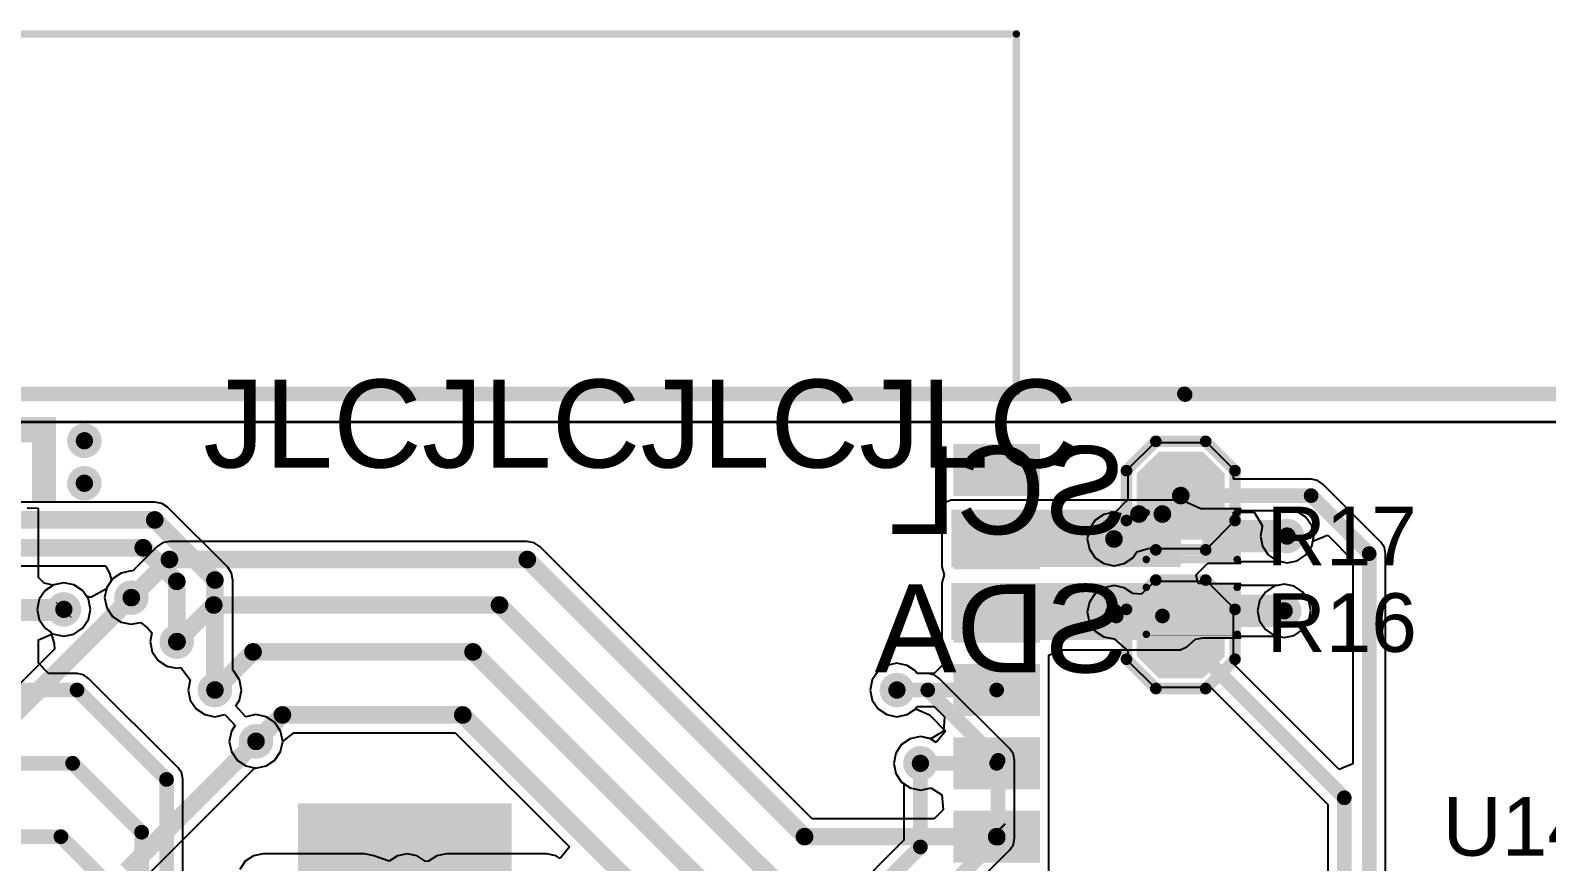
# Model space of a CAD drawing. Header units: millimetres. Extents: x -0.52 to 3.79, y -0.54 to 3.26.
# Drawn here: x 1.452 to 2.486, y 2.693 to 3.26 of the extents above; entities that cross this region are included whole.
import ezdxf

# ---------------------------------------------------------------- set-up
doc = ezdxf.new("R2010")
doc.units = ezdxf.units.MM
doc.header["$MEASUREMENT"] = 0
for name, color, linetype in [('BottomLayer', 5, 'Continuous'), ('BottomOverlay', 54, 'Continuous'), ('BottomPaste', 16, 'Continuous'), ('BottomSolder', 6, 'Continuous'), ('Mechanical2', 216, 'Continuous'), ('TopLayer', 1, 'Continuous'), ('TopOverlay', 2, 'Continuous'), ('TopPaste', 8, 'Continuous'), ('TopSolder', 216, 'Continuous'), ('ViaHoleLayer', 16, 'Continuous')]:
    doc.layers.add(name, color=color, linetype=linetype)
doc.styles.add('Arial', font='', dxfattribs={"height": 0.2})
doc.styles.get('Arial').set_extended_font_data('Arial')

# ---------------------------------------------------------------- blocks, each defined once
blk = doc.blocks.new('41_SMD_M______57')
at = {"layer": 'TopLayer'}
for points in [[(0.315, 0.3673), (0.374, 0.3673), (0.374, 0.3319), (0.315, 0.3319)], [(0.315, 0.3173), (0.374, 0.3173), (0.374, 0.2819), (0.315, 0.2819)], [(0.315, 0.2673), (0.374, 0.2673), (0.374, 0.2319), (0.315, 0.2319)], [(0.315, 0.2173), (0.374, 0.2173), (0.374, 0.1819), (0.315, 0.1819)], [(0.315, 0.1673), (0.374, 0.1673), (0.374, 0.1319), (0.315, 0.1319)], [(-0.1319, 0.1224), (0.0138, 0.1224), (0.0138, -0.0232), (-0.1319, -0.0232)], [(0.315, 0.1173), (0.374, 0.1173), (0.374, 0.0819), (0.315, 0.0819)]]:
    blk.add_hatch(color=1, dxfattribs=at).paths.add_polyline_path(points)
at = {"layer": 'TopOverlay'}
for points in [[(-0.3748, 0.3686), (-0.2969, 0.3686), (-0.2969, 0.3859), (-0.3748, 0.3859)], [(-0.3133, 0.3279), (-0.2969, 0.3279), (-0.2969, 0.3703), (-0.3133, 0.3703)]]:
    blk.add_hatch(color=2, dxfattribs=at).paths.add_polyline_path(points)
at = {"layer": 'TopPaste'}
for points in [[(0.315, 0.3673), (0.374, 0.3673), (0.374, 0.3319), (0.315, 0.3319)], [(0.315, 0.3173), (0.374, 0.3173), (0.374, 0.2819), (0.315, 0.2819)], [(0.315, 0.2673), (0.374, 0.2673), (0.374, 0.2319), (0.315, 0.2319)], [(0.315, 0.2173), (0.374, 0.2173), (0.374, 0.1819), (0.315, 0.1819)], [(0.315, 0.1673), (0.374, 0.1673), (0.374, 0.1319), (0.315, 0.1319)], [(-0.1319, 0.1224), (0.0138, 0.1224), (0.0138, -0.0232), (-0.1319, -0.0232)], [(0.315, 0.1173), (0.374, 0.1173), (0.374, 0.0819), (0.315, 0.0819)]]:
    blk.add_hatch(color=8, dxfattribs=at).paths.add_polyline_path(points)
at = {"layer": 'TopSolder'}
for points in [[(0.315, 0.3673), (0.374, 0.3673), (0.374, 0.3319), (0.315, 0.3319)], [(0.315, 0.3173), (0.374, 0.3173), (0.374, 0.2819), (0.315, 0.2819)], [(0.315, 0.2673), (0.374, 0.2673), (0.374, 0.2319), (0.315, 0.2319)], [(0.315, 0.2173), (0.374, 0.2173), (0.374, 0.1819), (0.315, 0.1819)], [(0.315, 0.1673), (0.374, 0.1673), (0.374, 0.1319), (0.315, 0.1319)], [(-0.1319, 0.1224), (0.0138, 0.1224), (0.0138, -0.0232), (-0.1319, -0.0232)], [(0.315, 0.1173), (0.374, 0.1173), (0.374, 0.0819), (0.315, 0.0819)]]:
    blk.add_hatch(color=216, dxfattribs=at).paths.add_polyline_path(points)
at = {"layer": 'TopOverlay', "const_width": 0.005}
for points in [[(-0.3581, 0.647), (0.3579, 0.647)], [(0.3579, 0.4033), (0.3579, 0.647)], [(-0.3581, 0.4033), (0.3577, 0.4033)]]:
    blk.add_lwpolyline(points, dxfattribs=at)
at = {"layer": 'TopOverlay', "const_width": 0.0025}
for points in [[(0.3567, 0.647, 1), (0.3592, 0.647, 1)], [(0.3567, 0.647, 1), (0.3592, 0.647, 1)], [(0.3565, 0.4033, 1), (0.359, 0.4033, 1)], [(0.3567, 0.4033, 1), (0.3592, 0.4033, 1)]]:
    blk.add_lwpolyline(points, format="xyb", close=True, dxfattribs=at)
blk = doc.blocks.new('R___0402_93')
at = {"layer": 'TopLayer'}
for points in [[(-0.0275, -0.0125), (-0.0275, 0.0125), (-0.0095, 0.0125), (-0.0095, -0.0125)], [(0.0095, -0.0125), (0.0095, 0.0125), (0.0275, 0.0125), (0.0275, -0.0125)]]:
    blk.add_hatch(color=1, dxfattribs=at).paths.add_polyline_path(points)
at = {"layer": 'TopPaste'}
for points in [[(-0.0275, -0.0125), (-0.0275, 0.0125), (-0.0095, 0.0125), (-0.0095, -0.0125)], [(0.0095, -0.0125), (0.0095, 0.0125), (0.0275, 0.0125), (0.0275, -0.0125)]]:
    blk.add_hatch(color=8, dxfattribs=at).paths.add_polyline_path(points)
at = {"layer": 'TopSolder'}
for points in [[(-0.0297, -0.0147), (-0.0297, 0.0147), (-0.0073, 0.0147), (-0.0073, -0.0147)], [(0.0073, -0.0147), (0.0073, 0.0147), (0.0297, 0.0147), (0.0297, -0.0147)]]:
    blk.add_hatch(color=216, dxfattribs=at).paths.add_polyline_path(points)
at = {"layer": 'TopOverlay'}
for points, const_width in [([(-0.031, -0.016), (-0.031, 0.016)], 0.005), ([(-0.031, 0.016), (0.031, 0.016)], 0.005), ([(0.031, -0.016), (0.031, 0.016)], 0.005), ([(-0.031, -0.016), (0.031, -0.016)], 0.005), ([(-0.032, -0.017), (0.032, -0.017)], 0.000127)]:
    blk.add_lwpolyline(points, dxfattribs=dict(at, const_width=const_width))
for points, const_width in [([(-0.0323, 0.016, 1), (-0.0297, 0.016, 1)], 0.0025), ([(-0.0323, 0.016, 1), (-0.0297, 0.016, 1)], 0.0025), ([(0.0297, 0.016, 1), (0.0323, 0.016, 1)], 0.0025), ([(0.0297, 0.016, 1), (0.0323, 0.016, 1)], 0.0025), ([(-0.0323, -0.016, 1), (-0.0297, -0.016, 1)], 0.0025), ([(-0.0323, -0.016, 1), (-0.0297, -0.016, 1)], 0.0025), ([(-0.032, -0.017, 1), (-0.032, -0.017, 1)], 0.0000635), ([(0.0297, -0.016, 1), (0.0323, -0.016, 1)], 0.0025), ([(0.0297, -0.016, 1), (0.0323, -0.016, 1)], 0.0025), ([(0.032, -0.017, 1), (0.032, -0.017, 1)], 0.0000635)]:
    blk.add_lwpolyline(points, format="xyb", close=True, dxfattribs=dict(at, const_width=const_width))
blk = doc.blocks.new('R___0402_94')
at = {"layer": 'TopLayer'}
for points in [[(-0.0275, -0.0125), (-0.0275, 0.0125), (-0.0095, 0.0125), (-0.0095, -0.0125)], [(0.0095, -0.0125), (0.0095, 0.0125), (0.0275, 0.0125), (0.0275, -0.0125)]]:
    blk.add_hatch(color=1, dxfattribs=at).paths.add_polyline_path(points)
at = {"layer": 'TopPaste'}
for points in [[(-0.0275, -0.0125), (-0.0275, 0.0125), (-0.0095, 0.0125), (-0.0095, -0.0125)], [(0.0095, -0.0125), (0.0095, 0.0125), (0.0275, 0.0125), (0.0275, -0.0125)]]:
    blk.add_hatch(color=8, dxfattribs=at).paths.add_polyline_path(points)
at = {"layer": 'TopSolder'}
for points in [[(-0.0297, -0.0147), (-0.0297, 0.0147), (-0.0073, 0.0147), (-0.0073, -0.0147)], [(0.0073, -0.0147), (0.0073, 0.0147), (0.0297, 0.0147), (0.0297, -0.0147)]]:
    blk.add_hatch(color=216, dxfattribs=at).paths.add_polyline_path(points)
at = {"layer": 'TopOverlay'}
for points, const_width in [([(-0.031, -0.016), (-0.031, 0.016)], 0.005), ([(-0.031, 0.016), (0.031, 0.016)], 0.005), ([(0.031, -0.016), (0.031, 0.016)], 0.005), ([(-0.031, -0.016), (0.031, -0.016)], 0.005), ([(-0.032, -0.017), (0.032, -0.017)], 0.000127)]:
    blk.add_lwpolyline(points, dxfattribs=dict(at, const_width=const_width))
for points, const_width in [([(-0.0323, 0.016, 1), (-0.0297, 0.016, 1)], 0.0025), ([(-0.0323, 0.016, 1), (-0.0297, 0.016, 1)], 0.0025), ([(0.0297, 0.016, 1), (0.0323, 0.016, 1)], 0.0025), ([(0.0297, 0.016, 1), (0.0323, 0.016, 1)], 0.0025), ([(-0.0323, -0.016, 1), (-0.0297, -0.016, 1)], 0.0025), ([(-0.0323, -0.016, 1), (-0.0297, -0.016, 1)], 0.0025), ([(-0.032, -0.017, 1), (-0.032, -0.017, 1)], 0.0000635), ([(0.0297, -0.016, 1), (0.0323, -0.016, 1)], 0.0025), ([(0.0297, -0.016, 1), (0.0323, -0.016, 1)], 0.0025), ([(0.032, -0.017, 1), (0.032, -0.017, 1)], 0.0000635)]:
    blk.add_lwpolyline(points, format="xyb", close=True, dxfattribs=dict(at, const_width=const_width))
blk = doc.blocks.new('T__________B_129')
at = {"layer": 'BottomLayer'}
blk.add_hatch(color=5, dxfattribs=at).paths.add_polyline_path([(0.015, 0.03), (-0.015, 0.03), (-0.03, 0.015), (-0.03, -0.015), (-0.015, -0.03), (0.015, -0.03), (0.03, -0.015), (0.03, 0.015)])
at = {"layer": 'BottomPaste'}
blk.add_hatch(color=16, dxfattribs=at).paths.add_polyline_path([(0.015, 0.03), (-0.015, 0.03), (-0.03, 0.015), (-0.03, -0.015), (-0.015, -0.03), (0.015, -0.03), (0.03, -0.015), (0.03, 0.015)])
at = {"layer": 'BottomSolder'}
blk.add_hatch(color=6, dxfattribs=at).paths.add_polyline_path([(0.015, 0.03), (-0.015, 0.03), (-0.03, 0.015), (-0.03, -0.015), (-0.015, -0.03), (0.015, -0.03), (0.03, -0.015), (0.03, 0.015)])
at = {"layer": 'BottomOverlay', "const_width": 0.00787}
for points in [[(-0.017, 0.037), (-0.037, 0.017)], [(-0.017, 0.037), (0.017, 0.037)], [(-0.017, 0.037), (0.017, 0.037)], [(0.017, 0.037), (0.037, 0.017)], [(-0.037, 0.017), (-0.037, -0.017)], [(0.037, 0.017), (0.037, -0.017)], [(-0.037, -0.017), (-0.017, -0.037)], [(0.037, -0.017), (0.017, -0.037)], [(-0.017, -0.037), (0.017, -0.037)], [(-0.017, -0.037), (0.017, -0.037)]]:
    blk.add_lwpolyline(points, dxfattribs=at)
at = {"layer": 'BottomOverlay', "const_width": 0.00394}
for points in [[(-0.019, 0.037, 1), (-0.015, 0.037, 1)], [(-0.019, 0.037, 1), (-0.015, 0.037, 1)], [(-0.019, 0.037, 1), (-0.015, 0.037, 1)], [(0.015, 0.037, 1), (0.019, 0.037, 1)], [(0.015, 0.037, 1), (0.019, 0.037, 1)], [(0.015, 0.037, 1), (0.019, 0.037, 1)], [(-0.039, 0.017, 1), (-0.035, 0.017, 1)], [(-0.039, 0.017, 1), (-0.035, 0.017, 1)], [(0.035, 0.017, 1), (0.039, 0.017, 1)], [(0.035, 0.017, 1), (0.039, 0.017, 1)], [(-0.039, -0.017, 1), (-0.035, -0.017, 1)], [(-0.039, -0.017, 1), (-0.035, -0.017, 1)], [(0.035, -0.017, 1), (0.039, -0.017, 1)], [(0.035, -0.017, 1), (0.039, -0.017, 1)], [(-0.019, -0.037, 1), (-0.015, -0.037, 1)], [(-0.019, -0.037, 1), (-0.015, -0.037, 1)], [(-0.019, -0.037, 1), (-0.015, -0.037, 1)], [(0.015, -0.037, 1), (0.019, -0.037, 1)], [(0.015, -0.037, 1), (0.019, -0.037, 1)], [(0.015, -0.037, 1), (0.019, -0.037, 1)]]:
    blk.add_lwpolyline(points, format="xyb", close=True, dxfattribs=at)
blk = doc.blocks.new('T__________B_130')
at = {"layer": 'BottomLayer'}
blk.add_hatch(color=5, dxfattribs=at).paths.add_polyline_path([(0.015, 0.03), (-0.015, 0.03), (-0.03, 0.015), (-0.03, -0.015), (-0.015, -0.03), (0.015, -0.03), (0.03, -0.015), (0.03, 0.015)])
at = {"layer": 'BottomPaste'}
blk.add_hatch(color=16, dxfattribs=at).paths.add_polyline_path([(0.015, 0.03), (-0.015, 0.03), (-0.03, 0.015), (-0.03, -0.015), (-0.015, -0.03), (0.015, -0.03), (0.03, -0.015), (0.03, 0.015)])
at = {"layer": 'BottomSolder'}
blk.add_hatch(color=6, dxfattribs=at).paths.add_polyline_path([(0.015, 0.03), (-0.015, 0.03), (-0.03, 0.015), (-0.03, -0.015), (-0.015, -0.03), (0.015, -0.03), (0.03, -0.015), (0.03, 0.015)])
at = {"layer": 'BottomOverlay', "const_width": 0.00787}
for points in [[(-0.017, 0.037), (-0.037, 0.017)], [(-0.017, 0.037), (0.017, 0.037)], [(-0.017, 0.037), (0.017, 0.037)], [(0.017, 0.037), (0.037, 0.017)], [(-0.037, 0.017), (-0.037, -0.017)], [(0.037, 0.017), (0.037, -0.017)], [(-0.037, -0.017), (-0.017, -0.037)], [(0.037, -0.017), (0.017, -0.037)], [(-0.017, -0.037), (0.017, -0.037)], [(-0.017, -0.037), (0.017, -0.037)]]:
    blk.add_lwpolyline(points, dxfattribs=at)
at = {"layer": 'BottomOverlay', "const_width": 0.00394}
for points in [[(-0.019, 0.037, 1), (-0.015, 0.037, 1)], [(-0.019, 0.037, 1), (-0.015, 0.037, 1)], [(-0.019, 0.037, 1), (-0.015, 0.037, 1)], [(0.015, 0.037, 1), (0.019, 0.037, 1)], [(0.015, 0.037, 1), (0.019, 0.037, 1)], [(0.015, 0.037, 1), (0.019, 0.037, 1)], [(-0.039, 0.017, 1), (-0.035, 0.017, 1)], [(-0.039, 0.017, 1), (-0.035, 0.017, 1)], [(0.035, 0.017, 1), (0.039, 0.017, 1)], [(0.035, 0.017, 1), (0.039, 0.017, 1)], [(-0.039, -0.017, 1), (-0.035, -0.017, 1)], [(-0.039, -0.017, 1), (-0.035, -0.017, 1)], [(0.035, -0.017, 1), (0.039, -0.017, 1)], [(0.035, -0.017, 1), (0.039, -0.017, 1)], [(-0.019, -0.037, 1), (-0.015, -0.037, 1)], [(-0.019, -0.037, 1), (-0.015, -0.037, 1)], [(-0.019, -0.037, 1), (-0.015, -0.037, 1)], [(0.015, -0.037, 1), (0.019, -0.037, 1)], [(0.015, -0.037, 1), (0.019, -0.037, 1)], [(0.015, -0.037, 1), (0.019, -0.037, 1)]]:
    blk.add_lwpolyline(points, format="xyb", close=True, dxfattribs=at)

msp = doc.modelspace()

# ---------------------------------------------------------------- hatches: boundary and pattern name
at = {"layer": 'BottomLayer'}
h = msp.add_hatch(color=5, dxfattribs=at)
edge = h.paths.add_edge_path()
edge.add_arc((1.489, 2.98), 0.0118, 0, 360)
h = msp.add_hatch(color=5, dxfattribs=at)
edge = h.paths.add_edge_path()
edge.add_arc((1.489, 2.951), 0.0118, 0, 360)
h = msp.add_hatch(color=5, dxfattribs=at)
edge = h.paths.add_edge_path()
edge.add_arc((2.309, 2.915), 0.0118, 0, 360)
h = msp.add_hatch(color=5, dxfattribs=at)
edge = h.paths.add_edge_path()
edge.add_arc((2.191, 2.913), 0.0118, 0, 360)
h = msp.add_hatch(color=5, dxfattribs=at)
edge = h.paths.add_edge_path()
edge.add_arc((1.521, 2.873), 0.0118, 0, 360)
h = msp.add_hatch(color=5, dxfattribs=at)
edge = h.paths.add_edge_path()
edge.add_arc((1.475, 2.865), 0.0118, 0, 360)
h = msp.add_hatch(color=5, dxfattribs=at)
edge = h.paths.add_edge_path()
edge.add_arc((2.191, 2.863), 0.0118, 0, 360)
h = msp.add_hatch(color=5, dxfattribs=at)
edge = h.paths.add_edge_path()
edge.add_arc((2.307, 2.864), 0.0118, 0, 360)
h = msp.add_hatch(color=5, dxfattribs=at)
edge = h.paths.add_edge_path()
edge.add_arc((1.552, 2.843), 0.0118, 0, 360)
h = msp.add_hatch(color=5, dxfattribs=at)
edge = h.paths.add_edge_path()
edge.add_arc((1.578, 2.81), 0.0118, 0, 360)
h = msp.add_hatch(color=5, dxfattribs=at)
edge = h.paths.add_edge_path()
edge.add_arc((2.043, 2.81), 0.0118, 0, 360)
h = msp.add_hatch(color=5, dxfattribs=at)
edge = h.paths.add_edge_path()
edge.add_arc((1.606, 2.775), 0.0118, 0, 360)
h = msp.add_hatch(color=5, dxfattribs=at)
edge = h.paths.add_edge_path()
edge.add_arc((2.059, 2.76), 0.0118, 0, 360)
at = {"layer": 'BottomSolder'}
h = msp.add_hatch(color=6, dxfattribs=at)
edge = h.paths.add_edge_path()
edge.add_arc((1.489, 2.98), 0.00591, 0, 360)
h = msp.add_hatch(color=6, dxfattribs=at)
edge = h.paths.add_edge_path()
edge.add_arc((1.489, 2.951), 0.00591, 0, 360)
h = msp.add_hatch(color=6, dxfattribs=at)
edge = h.paths.add_edge_path()
edge.add_arc((2.191, 2.913), 0.00591, 0, 360)
h = msp.add_hatch(color=6, dxfattribs=at)
edge = h.paths.add_edge_path()
edge.add_arc((2.309, 2.915), 0.00591, 0, 360)
h = msp.add_hatch(color=6, dxfattribs=at)
edge = h.paths.add_edge_path()
edge.add_arc((1.521, 2.873), 0.00591, 0, 360)
h = msp.add_hatch(color=6, dxfattribs=at)
edge = h.paths.add_edge_path()
edge.add_arc((1.475, 2.865), 0.00591, 0, 360)
h = msp.add_hatch(color=6, dxfattribs=at)
edge = h.paths.add_edge_path()
edge.add_arc((2.191, 2.863), 0.00591, 0, 360)
h = msp.add_hatch(color=6, dxfattribs=at)
edge = h.paths.add_edge_path()
edge.add_arc((2.307, 2.864), 0.00591, 0, 360)
h = msp.add_hatch(color=6, dxfattribs=at)
edge = h.paths.add_edge_path()
edge.add_arc((1.552, 2.843), 0.00591, 0, 360)
h = msp.add_hatch(color=6, dxfattribs=at)
edge = h.paths.add_edge_path()
edge.add_arc((1.578, 2.81), 0.00591, 0, 360)
h = msp.add_hatch(color=6, dxfattribs=at)
edge = h.paths.add_edge_path()
edge.add_arc((2.043, 2.81), 0.00591, 0, 360)
h = msp.add_hatch(color=6, dxfattribs=at)
edge = h.paths.add_edge_path()
edge.add_arc((1.606, 2.775), 0.00591, 0, 360)
h = msp.add_hatch(color=6, dxfattribs=at)
edge = h.paths.add_edge_path()
edge.add_arc((2.059, 2.76), 0.00591, 0, 360)
at = {"layer": 'TopLayer'}
h = msp.add_hatch(color=1, dxfattribs=at)
edge = h.paths.add_edge_path()
edge.add_arc((1.489, 2.98), 0.0118, 0, 360)
h = msp.add_hatch(color=1, dxfattribs=at)
edge = h.paths.add_edge_path()
edge.add_arc((1.489, 2.951), 0.0118, 0, 360)
for points in [[(2.08, 2.894), (2.2365, 2.894), (2.2365, 2.933), (2.08, 2.933)], [(2.08, 2.844), (2.236, 2.844), (2.236, 2.883), (2.08, 2.883)]]:
    msp.add_hatch(color=1, dxfattribs=at).paths.add_polyline_path(points)
h = msp.add_hatch(color=1, dxfattribs=at)
edge = h.paths.add_edge_path()
edge.add_arc((2.309, 2.915), 0.0118, 0, 360)
h = msp.add_hatch(color=1, dxfattribs=at)
edge = h.paths.add_edge_path()
edge.add_arc((2.191, 2.913), 0.0118, 0, 360)
h = msp.add_hatch(color=1, dxfattribs=at)
edge = h.paths.add_edge_path()
edge.add_arc((1.521, 2.873), 0.0118, 0, 360)
h = msp.add_hatch(color=1, dxfattribs=at)
edge = h.paths.add_edge_path()
edge.add_arc((1.475, 2.865), 0.0118, 0, 360)
h = msp.add_hatch(color=1, dxfattribs=at)
edge = h.paths.add_edge_path()
edge.add_arc((2.191, 2.863), 0.0118, 0, 360)
h = msp.add_hatch(color=1, dxfattribs=at)
edge = h.paths.add_edge_path()
edge.add_arc((2.307, 2.864), 0.0118, 0, 360)
h = msp.add_hatch(color=1, dxfattribs=at)
edge = h.paths.add_edge_path()
edge.add_arc((1.552, 2.843), 0.0118, 0, 360)
h = msp.add_hatch(color=1, dxfattribs=at)
edge = h.paths.add_edge_path()
edge.add_arc((1.578, 2.81), 0.0118, 0, 360)
h = msp.add_hatch(color=1, dxfattribs=at)
edge = h.paths.add_edge_path()
edge.add_arc((2.043, 2.81), 0.0118, 0, 360)
h = msp.add_hatch(color=1, dxfattribs=at)
edge = h.paths.add_edge_path()
edge.add_arc((1.606, 2.775), 0.0118, 0, 360)
h = msp.add_hatch(color=1, dxfattribs=at)
edge = h.paths.add_edge_path()
edge.add_arc((2.059, 2.76), 0.0118, 0, 360)
at = {"layer": 'TopSolder'}
h = msp.add_hatch(color=216, dxfattribs=at)
edge = h.paths.add_edge_path()
edge.add_arc((1.489, 2.98), 0.00591, 0, 360)
h = msp.add_hatch(color=216, dxfattribs=at)
edge = h.paths.add_edge_path()
edge.add_arc((1.489, 2.951), 0.00591, 0, 360)
h = msp.add_hatch(color=216, dxfattribs=at)
edge = h.paths.add_edge_path()
edge.add_arc((2.191, 2.913), 0.00591, 0, 360)
h = msp.add_hatch(color=216, dxfattribs=at)
edge = h.paths.add_edge_path()
edge.add_arc((2.309, 2.915), 0.00591, 0, 360)
h = msp.add_hatch(color=216, dxfattribs=at)
edge = h.paths.add_edge_path()
edge.add_arc((1.521, 2.873), 0.00591, 0, 360)
h = msp.add_hatch(color=216, dxfattribs=at)
edge = h.paths.add_edge_path()
edge.add_arc((1.475, 2.865), 0.00591, 0, 360)
h = msp.add_hatch(color=216, dxfattribs=at)
edge = h.paths.add_edge_path()
edge.add_arc((2.191, 2.863), 0.00591, 0, 360)
h = msp.add_hatch(color=216, dxfattribs=at)
edge = h.paths.add_edge_path()
edge.add_arc((2.307, 2.864), 0.00591, 0, 360)
h = msp.add_hatch(color=216, dxfattribs=at)
edge = h.paths.add_edge_path()
edge.add_arc((1.552, 2.843), 0.00591, 0, 360)
h = msp.add_hatch(color=216, dxfattribs=at)
edge = h.paths.add_edge_path()
edge.add_arc((1.578, 2.81), 0.00591, 0, 360)
h = msp.add_hatch(color=216, dxfattribs=at)
edge = h.paths.add_edge_path()
edge.add_arc((2.043, 2.81), 0.00591, 0, 360)
h = msp.add_hatch(color=216, dxfattribs=at)
edge = h.paths.add_edge_path()
edge.add_arc((1.606, 2.775), 0.00591, 0, 360)
h = msp.add_hatch(color=216, dxfattribs=at)
edge = h.paths.add_edge_path()
edge.add_arc((2.059, 2.76), 0.00591, 0, 360)
at = {"layer": 'ViaHoleLayer'}
h = msp.add_hatch(color=16, dxfattribs=at)
edge = h.paths.add_edge_path()
edge.add_arc((1.489, 2.98), 0.00591, 0, 360)
h = msp.add_hatch(color=16, dxfattribs=at)
edge = h.paths.add_edge_path()
edge.add_arc((1.489, 2.951), 0.00591, 0, 360)
h = msp.add_hatch(color=16, dxfattribs=at)
edge = h.paths.add_edge_path()
edge.add_arc((2.191, 2.913), 0.00591, 0, 360)
h = msp.add_hatch(color=16, dxfattribs=at)
edge = h.paths.add_edge_path()
edge.add_arc((2.309, 2.915), 0.00591, 0, 360)
h = msp.add_hatch(color=16, dxfattribs=at)
edge = h.paths.add_edge_path()
edge.add_arc((1.521, 2.873), 0.00591, 0, 360)
h = msp.add_hatch(color=16, dxfattribs=at)
edge = h.paths.add_edge_path()
edge.add_arc((1.475, 2.865), 0.00591, 0, 360)
h = msp.add_hatch(color=16, dxfattribs=at)
edge = h.paths.add_edge_path()
edge.add_arc((2.191, 2.863), 0.00591, 0, 360)
h = msp.add_hatch(color=16, dxfattribs=at)
edge = h.paths.add_edge_path()
edge.add_arc((2.307, 2.864), 0.00591, 0, 360)
h = msp.add_hatch(color=16, dxfattribs=at)
edge = h.paths.add_edge_path()
edge.add_arc((1.552, 2.843), 0.00591, 0, 360)
h = msp.add_hatch(color=16, dxfattribs=at)
edge = h.paths.add_edge_path()
edge.add_arc((1.578, 2.81), 0.00591, 0, 360)
h = msp.add_hatch(color=16, dxfattribs=at)
edge = h.paths.add_edge_path()
edge.add_arc((2.043, 2.81), 0.00591, 0, 360)
h = msp.add_hatch(color=16, dxfattribs=at)
edge = h.paths.add_edge_path()
edge.add_arc((1.606, 2.775), 0.00591, 0, 360)
h = msp.add_hatch(color=16, dxfattribs=at)
edge = h.paths.add_edge_path()
edge.add_arc((2.059, 2.76), 0.00591, 0, 360)

# ---------------------------------------------------------------- linework, layer by layer
at = {"layer": 'BottomLayer'}
for p, q in [((0.6921, 2.9931), (3.7134, 2.9931)), ((2.2185, 2.9786), (2.2005, 2.9606)), ((2.2545, 2.9786), (2.2185, 2.9786)), ((2.2725, 2.9606), (2.2545, 2.9786)), ((2.2005, 2.9606), (2.2005, 2.9394)), ((2.2725, 2.9538), (2.2725, 2.9606)), ((2.3254, 2.9538), (2.2725, 2.9538)), ((2.3297, 2.9529), (2.3254, 2.9538)), ((2.3254, 2.9538), (2.3254, 2.9538)), ((2.3334, 2.9505), (2.3297, 2.9529)), ((2.3729, 2.9109), (2.3334, 2.9505)), ((1.537, 2.9382), (1.4006, 2.9382)), ((1.5417, 2.9373), (1.537, 2.9382)), ((1.5457, 2.9347), (1.5417, 2.9373)), ((2.1994, 2.9387), (2.1917, 2.931)), ((2.2005, 2.9394), (2.1994, 2.9387)), ((1.5867, 2.8937), (1.5457, 2.9347)), ((2.1782, 2.9258), (2.1742, 2.9199)), ((2.1841, 2.9298), (2.1782, 2.9258)), ((2.191, 2.9312), (2.1841, 2.9298)), ((2.1917, 2.931), (2.191, 2.9312)), ((2.2725, 2.9246), (2.2725, 2.9313)), ((2.2725, 2.9313), (2.2865, 2.9313)), ((2.2865, 2.9313), (2.2921, 2.9222)), ((2.1742, 2.9199), (2.1728, 2.913)), ((2.2545, 2.9066), (2.2725, 2.9246)), ((2.2921, 2.9213), (2.2908, 2.915)), ((2.2921, 2.9222), (2.2921, 2.9213)), ((2.1728, 2.913), (2.1742, 2.9061)), ((2.1742, 2.9061), (2.1782, 2.9002)), ((2.2066, 2.9043), (2.2143, 2.9066)), ((2.2143, 2.9066), (2.2181, 2.9069)), ((2.2181, 2.9069), (2.2185, 2.9066)), ((2.2185, 2.9066), (2.2545, 2.9066)), ((2.2908, 2.915), (2.2922, 2.9081)), ((2.2922, 2.9081), (2.2962, 2.9022)), ((2.3218, 2.9022), (2.3258, 2.9081)), ((2.3258, 2.9081), (2.3265, 2.9115)), ((2.3265, 2.9115), (2.3358, 2.9154)), ((2.3358, 2.9154), (2.3367, 2.9155)), ((2.3367, 2.9155), (2.3538, 2.8984)), ((2.3754, 2.9073), (2.3729, 2.9109)), ((2.3729, 2.9109), (2.3729, 2.9109)), ((2.3762, 2.903), (2.3754, 2.9073)), ((2.1782, 2.9002), (2.1841, 2.8962)), ((2.1841, 2.8962), (2.191, 2.8948)), ((2.191, 2.8948), (2.1979, 2.8962)), ((2.1979, 2.8962), (2.2038, 2.9002)), ((2.2038, 2.9002), (2.2066, 2.9043)), ((2.2962, 2.9022), (2.3021, 2.8982)), ((2.3021, 2.8982), (2.309, 2.8968)), ((2.309, 2.8968), (2.3159, 2.8982)), ((2.3159, 2.8982), (2.3218, 2.9022)), ((2.3538, 2.8984), (2.3538, 2.7596)), ((2.3762, 2.2775), (2.3762, 2.903)), ((2.3762, 2.903), (2.3762, 2.903)), ((1.4136, 2.8948), (1.5035, 2.8948)), ((1.5035, 2.8948), (1.5062, 2.8896)), ((1.5074, 2.8848), (1.5042, 2.8799)), ((1.5062, 2.8896), (1.5074, 2.8848)), ((1.5893, 2.8897), (1.5867, 2.8937)), ((1.5902, 2.885), (1.5893, 2.8897)), ((1.5902, 2.8232), (1.5902, 2.885)), ((1.4622, 2.8778), (1.4582, 2.8719)), ((1.4681, 2.8818), (1.4622, 2.8778)), ((1.475, 2.8832), (1.4681, 2.8818)), ((1.4819, 2.8818), (1.475, 2.8832)), ((1.4878, 2.8778), (1.4819, 2.8818)), ((1.4905, 2.8739), (1.4878, 2.8778)), ((1.504, 2.879), (1.4934, 2.8731)), ((1.5042, 2.8799), (1.504, 2.879)), ((2.1782, 2.8758), (2.1742, 2.8699)), ((2.1841, 2.8798), (2.1782, 2.8758)), ((2.191, 2.8812), (2.1841, 2.8798)), ((2.1979, 2.8798), (2.191, 2.8812)), ((2.2038, 2.8758), (2.1979, 2.8798)), ((2.2098, 2.8753), (2.2038, 2.8758)), ((2.2185, 2.884), (2.2098, 2.8753)), ((2.2545, 2.884), (2.2185, 2.884)), ((2.2725, 2.866), (2.2545, 2.884)), ((2.2942, 2.8768), (2.2902, 2.8709)), ((2.3001, 2.8808), (2.2942, 2.8768)), ((2.307, 2.8822), (2.3001, 2.8808)), ((2.3139, 2.8808), (2.307, 2.8822)), ((2.3198, 2.8768), (2.3139, 2.8808)), ((2.3238, 2.8709), (2.3198, 2.8768)), ((1.4582, 2.8719), (1.4568, 2.865)), ((1.4568, 2.865), (1.4582, 2.8581)), ((1.4934, 2.8731), (1.4905, 2.8739)), ((2.1742, 2.8699), (2.1728, 2.863)), ((2.2725, 2.83), (2.2725, 2.866)), ((2.2902, 2.8709), (2.2888, 2.864)), ((2.2888, 2.864), (2.2902, 2.8571)), ((2.3252, 2.864), (2.3238, 2.8709)), ((2.3238, 2.8571), (2.3252, 2.864)), ((1.4582, 2.8581), (1.4622, 2.8522)), ((2.1728, 2.863), (2.1742, 2.8561)), ((2.1742, 2.8561), (2.1782, 2.8502)), ((2.2902, 2.8571), (2.2942, 2.8512)), ((2.3198, 2.8512), (2.3238, 2.8571)), ((1.4622, 2.8522), (1.4661, 2.8495)), ((1.4661, 2.8495), (1.4684, 2.8415)), ((2.1782, 2.8502), (2.1841, 2.8462)), ((2.1841, 2.8462), (2.191, 2.8448)), ((2.191, 2.8448), (2.2005, 2.8368)), ((2.2942, 2.8512), (2.3001, 2.8472)), ((2.3001, 2.8472), (2.307, 2.8458)), ((2.307, 2.8458), (2.3139, 2.8472)), ((2.3139, 2.8472), (2.3198, 2.8512)), ((1.4686, 2.8379), (1.3564, 2.7257)), ((1.4684, 2.8415), (1.4686, 2.8379)), ((2.2005, 2.8368), (2.2005, 2.83)), ((1.5908, 2.8228), (1.5902, 2.8232)), ((1.5948, 2.8169), (1.5908, 2.8228)), ((2.0302, 2.8228), (2.0262, 2.8169)), ((2.0361, 2.8268), (2.0302, 2.8228)), ((2.043, 2.8282), (2.0361, 2.8268)), ((2.0499, 2.8268), (2.043, 2.8282)), ((2.0558, 2.8228), (2.0499, 2.8268)), ((2.0569, 2.8212), (2.0558, 2.8228)), ((2.2005, 2.83), (2.2185, 2.812)), ((2.2714, 2.8289), (2.2725, 2.83)), ((2.3445, 2.7558), (2.2714, 2.8289)), ((1.5962, 2.81), (1.5948, 2.8169)), ((2.0262, 2.8169), (2.0248, 2.81)), ((2.064, 2.8212), (2.0569, 2.8212)), ((2.0683, 2.8204), (2.064, 2.8212)), ((2.064, 2.8212), (2.064, 2.8212)), ((2.0719, 2.8179), (2.0683, 2.8204)), ((2.1199, 2.7699), (2.0719, 2.8179)), ((2.2545, 2.812), (2.2556, 2.8131)), ((2.2556, 2.8131), (2.3368, 2.7319)), ((1.5922, 2.7993), (1.5948, 2.8031)), ((1.5948, 2.8031), (1.5962, 2.81)), ((2.0248, 2.81), (2.0262, 2.8031)), ((2.0262, 2.8031), (2.0302, 2.7972)), ((2.2185, 2.812), (2.2545, 2.812)), ((1.5985, 2.7924), (1.5922, 2.7993)), ((1.5993, 2.7918), (1.5985, 2.7924)), ((1.606, 2.7932), (1.5993, 2.7918)), ((1.6129, 2.7918), (1.606, 2.7932)), ((1.6188, 2.7878), (1.6129, 2.7918)), ((2.0302, 2.7972), (2.0361, 2.7932)), ((2.0361, 2.7932), (2.043, 2.7918)), ((2.043, 2.7918), (2.0499, 2.7932)), ((2.0499, 2.7932), (2.0558, 2.7972)), ((2.0558, 2.7972), (2.0651, 2.793)), ((2.0651, 2.793), (2.0762, 2.782)), ((1.6228, 2.7819), (1.6188, 2.7878)), ((1.6242, 2.775), (1.6228, 2.7819)), ((2.0762, 2.782), (2.0698, 2.7742)), ((1.6228, 2.7681), (1.6242, 2.775)), ((2.0462, 2.7728), (2.0422, 2.7669)), ((2.0521, 2.7768), (2.0462, 2.7728)), ((2.059, 2.7782), (2.0521, 2.7768)), ((2.0659, 2.7768), (2.059, 2.7782)), ((2.0698, 2.7742), (2.0659, 2.7768)), ((1.6129, 2.7582), (1.6188, 2.7622)), ((1.6188, 2.7622), (1.6228, 2.7681)), ((2.0422, 2.7669), (2.0408, 2.76)), ((2.1224, 2.7663), (2.1199, 2.7699)), ((2.1199, 2.7699), (2.1199, 2.7699)), ((2.1232, 2.762), (2.1224, 2.7663)), ((2.1232, 2.709), (2.1232, 2.762)), ((2.1232, 2.762), (2.1232, 2.762)), ((1.5315, 2.6832), (1.6053, 2.757)), ((1.6053, 2.757), (1.606, 2.7568)), ((1.606, 2.7568), (1.6129, 2.7582)), ((2.0408, 2.76), (2.0422, 2.7531)), ((2.0422, 2.7531), (2.0462, 2.7472)), ((2.3538, 2.7596), (2.3445, 2.7558)), ((2.0462, 2.7472), (2.0478, 2.7461)), ((2.0478, 2.7461), (2.0478, 2.7076)), ((2.3368, 2.7319), (2.3368, 2.5556)), ((2.1224, 2.7047), (2.1232, 2.709)), ((2.1232, 2.709), (2.1232, 2.709)), ((2.0478, 2.7076), (1.9675, 2.6274)), ((2.0253, 2.6065), (2.1199, 2.7011)), ((2.1199, 2.7011), (2.1224, 2.7047)), ((2.1199, 2.7011), (2.1199, 2.7011))]:
    msp.add_line(p, q, dxfattribs=at)
for points, const_width in [([(2.224, 2.93), (2.2365, 2.9426)], 0.012), ([(2.2365, 2.9426), (2.3254, 2.9426)], 0.01), ([(2.3254, 2.9426), (2.365, 2.903)], 0.01), ([(1.4006, 2.926), (1.537, 2.926)], 0.012), ([(1.537, 2.926), (1.578, 2.885)], 0.012), ([(2.191, 2.913), (2.208, 2.93)], 0.012), ([(2.208, 2.93), (2.224, 2.93)], 0.012), ([(1.4085, 2.907), (1.5291, 2.907)], 0.012), ([(1.5291, 2.907), (1.552, 2.8841)], 0.012), ([(2.365, 2.167), (2.365, 2.903)], 0.01), ([(1.552, 2.843), (1.552, 2.8841)], 0.012), ([(1.578, 2.81), (1.578, 2.885)], 0.012), ([(1.3614, 2.7134), (1.521, 2.873)], 0.012), ([(2.19, 2.863), (2.1925, 2.8605)], 0.01), ([(2.1925, 2.8605), (2.224, 2.8605)], 0.01), ([(2.224, 2.8605), (2.348, 2.7365)], 0.01), ([(2.043, 2.81), (2.064, 2.81)], 0.01), ([(2.064, 2.81), (2.112, 2.762)], 0.01), ([(1.5178, 2.6868), (1.606, 2.775)], 0.012), ([(2.059, 2.703), (2.059, 2.76)], 0.01), ([(2.112, 2.709), (2.112, 2.762)], 0.01), ([(2.348, 2.197), (2.348, 2.7365)], 0.01), ([(1.993, 2.59), (2.112, 2.709)], 0.01), ([(1.9722, 2.6162), (2.059, 2.703)], 0.01)]:
    msp.add_lwpolyline(points, dxfattribs=dict(at, const_width=const_width))
for points, const_width in [([(2.2335, 2.9426, 1), (2.2395, 2.9426, 1)], 0.006), ([(2.234, 2.9426, 1), (2.239, 2.9426, 1)], 0.005), ([(2.3229, 2.9426, 1), (2.3279, 2.9426, 1)], 0.005), ([(2.3229, 2.9426, 1), (2.3279, 2.9426, 1)], 0.005), ([(1.534, 2.926, 1), (1.54, 2.926, 1)], 0.006), ([(1.534, 2.926, 1), (1.54, 2.926, 1)], 0.006), ([(2.205, 2.93, 1), (2.211, 2.93, 1)], 0.006), ([(2.205, 2.93, 1), (2.211, 2.93, 1)], 0.006), ([(2.221, 2.93, 1), (2.227, 2.93, 1)], 0.006), ([(2.221, 2.93, 1), (2.227, 2.93, 1)], 0.006), ([(2.188, 2.913, 1), (2.194, 2.913, 1)], 0.006), ([(1.5261, 2.907, 1), (1.5321, 2.907, 1)], 0.006), ([(1.5261, 2.907, 1), (1.5321, 2.907, 1)], 0.006), ([(2.3625, 2.903, 1), (2.3675, 2.903, 1)], 0.005), ([(2.3625, 2.903, 1), (2.3675, 2.903, 1)], 0.005), ([(1.549, 2.8841, 1), (1.555, 2.8841, 1)], 0.006), ([(1.549, 2.8841, 1), (1.555, 2.8841, 1)], 0.006), ([(1.575, 2.885, 1), (1.581, 2.885, 1)], 0.006), ([(1.575, 2.885, 1), (1.581, 2.885, 1)], 0.006), ([(1.518, 2.873, 1), (1.524, 2.873, 1)], 0.006), ([(2.1875, 2.863, 1), (2.1925, 2.863, 1)], 0.005), ([(2.19, 2.8605, 1), (2.195, 2.8605, 1)], 0.005), ([(2.19, 2.8605, 1), (2.195, 2.8605, 1)], 0.005), ([(2.2215, 2.8605, 1), (2.2265, 2.8605, 1)], 0.005), ([(2.2215, 2.8605, 1), (2.2265, 2.8605, 1)], 0.005), ([(1.549, 2.843, 1), (1.555, 2.843, 1)], 0.006), ([(1.575, 2.81, 1), (1.581, 2.81, 1)], 0.006), ([(2.0405, 2.81, 1), (2.0455, 2.81, 1)], 0.005), ([(2.0615, 2.81, 1), (2.0665, 2.81, 1)], 0.005), ([(2.0615, 2.81, 1), (2.0665, 2.81, 1)], 0.005), ([(1.603, 2.775, 1), (1.609, 2.775, 1)], 0.006), ([(2.0565, 2.76, 1), (2.0615, 2.76, 1)], 0.005), ([(2.1095, 2.762, 1), (2.1145, 2.762, 1)], 0.005), ([(2.1095, 2.762, 1), (2.1145, 2.762, 1)], 0.005), ([(2.3455, 2.7365, 1), (2.3505, 2.7365, 1)], 0.005), ([(2.3455, 2.7365, 1), (2.3505, 2.7365, 1)], 0.005), ([(2.1095, 2.709, 1), (2.1145, 2.709, 1)], 0.005), ([(2.1095, 2.709, 1), (2.1145, 2.709, 1)], 0.005), ([(2.0565, 2.703, 1), (2.0615, 2.703, 1)], 0.005), ([(2.0565, 2.703, 1), (2.0615, 2.703, 1)], 0.005)]:
    msp.add_lwpolyline(points, format="xyb", close=True, dxfattribs=dict(at, const_width=const_width))
at = {"layer": 'Mechanical2', "const_width": 0.01}
for points in [[(-0.1083, 3.0118), (3.75, 3.0118)], [(2.239, 3.012), (2.2395, 3.0115)]]:
    msp.add_lwpolyline(points, dxfattribs=at)
at = {"layer": 'Mechanical2', "const_width": 0.005}
for points in [[(2.2365, 3.012, 1), (2.2415, 3.012, 1)], [(2.237, 3.0115, 1), (2.242, 3.0115, 1)]]:
    msp.add_lwpolyline(points, format="xyb", close=True, dxfattribs=at)
at = {"layer": 'TopLayer'}
for p, q in [((1.1734, 2.9927), (3.7131, 2.9927)), ((2.0754, 2.9376), (2.0735, 2.933)), ((2.08, 2.9395), (2.0754, 2.9376)), ((2.2365, 2.9395), (2.08, 2.9395)), ((2.2395, 2.9383), (2.2365, 2.9395)), ((2.2411, 2.9376), (2.2395, 2.9383)), ((2.2501, 2.9335), (2.2411, 2.9376)), ((1.4576, 2.9337), (1.45, 2.934)), ((1.4576, 2.8868), (1.4576, 2.9337)), ((2.0735, 2.933), (2.0735, 2.894)), ((2.2775, 2.9335), (2.2501, 2.9335)), ((2.2775, 2.9323), (2.2775, 2.9335)), ((2.3048, 2.9323), (2.2775, 2.9323)), ((2.309, 2.9332), (2.3048, 2.9323)), ((2.3159, 2.9318), (2.309, 2.9332)), ((2.3218, 2.9278), (2.3159, 2.9318)), ((2.3258, 2.9219), (2.3218, 2.9278)), ((2.3272, 2.915), (2.3258, 2.9219)), ((1.5383, 2.9077), (1.5217, 2.891)), ((1.5423, 2.9103), (1.5383, 2.9077)), ((1.547, 2.9112), (1.5423, 2.9103)), ((1.791, 2.9112), (1.547, 2.9112)), ((1.7957, 2.9103), (1.791, 2.9112)), ((1.7997, 2.9077), (1.7957, 2.9103)), ((1.9851, 2.7222), (1.7997, 2.9077)), ((2.3218, 2.9022), (2.3258, 2.9081)), ((2.3258, 2.9081), (2.3272, 2.915)), ((2.2471, 2.8886), (2.255, 2.8965)), ((2.255, 2.8965), (2.2775, 2.8965)), ((2.2775, 2.8965), (2.2775, 2.8977)), ((2.2775, 2.8977), (2.3048, 2.8977)), ((2.3048, 2.8977), (2.309, 2.8968)), ((2.309, 2.8968), (2.3159, 2.8982)), ((2.3159, 2.8982), (2.3218, 2.9022)), ((1.4615, 2.8828), (1.4576, 2.8868)), ((1.5082, 2.8858), (1.5042, 2.8799)), ((1.5141, 2.8898), (1.5082, 2.8858)), ((1.521, 2.8912), (1.5141, 2.8898)), ((1.5217, 2.891), (1.521, 2.8912)), ((2.0735, 2.894), (2.0751, 2.8885)), ((2.0751, 2.8885), (2.0735, 2.883)), ((2.2481, 2.8832), (2.2471, 2.8886)), ((1.4676, 2.8814), (1.4615, 2.8828)), ((1.4681, 2.8818), (1.4676, 2.8814)), ((1.475, 2.8832), (1.4681, 2.8818)), ((1.4819, 2.8818), (1.475, 2.8832)), ((1.4878, 2.8778), (1.4819, 2.8818)), ((1.4918, 2.8719), (1.4878, 2.8778)), ((1.5042, 2.8799), (1.5028, 2.873)), ((2.0735, 2.883), (2.0735, 2.844)), ((2.2486, 2.8827), (2.2481, 2.8832)), ((2.2517, 2.8825), (2.2486, 2.8827)), ((2.2775, 2.8825), (2.2517, 2.8825)), ((2.2775, 2.8813), (2.2775, 2.8825)), ((2.3028, 2.8813), (2.2775, 2.8813)), ((2.307, 2.8822), (2.3028, 2.8813)), ((2.3139, 2.8808), (2.307, 2.8822)), ((2.3198, 2.8768), (2.3139, 2.8808)), ((2.3238, 2.8709), (2.3198, 2.8768)), ((1.4932, 2.865), (1.4918, 2.8719)), ((1.4918, 2.8581), (1.4932, 2.865)), ((1.5028, 2.873), (1.5042, 2.8661)), ((1.5042, 2.8661), (1.5082, 2.8602)), ((2.3252, 2.864), (2.3238, 2.8709)), ((2.3238, 2.8571), (2.3252, 2.864)), ((1.4878, 2.8522), (1.4918, 2.8581)), ((1.5082, 2.8602), (1.5141, 2.8562)), ((1.5141, 2.8562), (1.521, 2.8548)), ((1.521, 2.8548), (1.5273, 2.8561)), ((1.5273, 2.8561), (1.5321, 2.8524)), ((2.3198, 2.8512), (2.3238, 2.8571)), ((1.4576, 2.8442), (1.4676, 2.8486)), ((1.4576, 2.8337), (1.4576, 2.8442)), ((1.4676, 2.8486), (1.4681, 2.8482)), ((1.4681, 2.8482), (1.475, 2.8468)), ((1.475, 2.8468), (1.4819, 2.8482)), ((1.4819, 2.8482), (1.4878, 2.8522)), ((1.5321, 2.8524), (1.535, 2.8489)), ((1.535, 2.8489), (1.5338, 2.843)), ((2.0735, 2.844), (2.0739, 2.8431)), ((2.2406, 2.8394), (2.2466, 2.8447)), ((2.2466, 2.8447), (2.2517, 2.8455)), ((2.2517, 2.8455), (2.2775, 2.8455)), ((2.2775, 2.8455), (2.2775, 2.8467)), ((2.2775, 2.8467), (2.3028, 2.8467)), ((2.3028, 2.8467), (2.307, 2.8458)), ((2.307, 2.8458), (2.3139, 2.8472)), ((2.3139, 2.8472), (2.3198, 2.8512)), ((1.4576, 2.8283), (1.4576, 2.8337)), ((1.5338, 2.843), (1.5352, 2.8361)), ((1.5352, 2.8361), (1.5392, 2.8302)), ((2.0739, 2.8431), (2.0754, 2.8339)), ((2.0754, 2.8339), (2.0755, 2.8312)), ((2.1465, 2.8337), (2.155, 2.8375)), ((2.1465, 2.8263), (2.1465, 2.8337)), ((2.155, 2.8375), (2.236, 2.8375)), ((2.236, 2.8375), (2.2401, 2.8392)), ((2.2401, 2.8392), (2.2406, 2.8394)), ((1.4646, 2.8212), (1.4576, 2.8283)), ((1.5392, 2.8302), (1.5451, 2.8262)), ((1.5451, 2.8262), (1.552, 2.8248)), ((1.552, 2.8248), (1.5548, 2.8254)), ((1.5548, 2.8254), (1.5612, 2.8169)), ((2.0302, 2.8228), (2.0262, 2.8169)), ((2.0361, 2.8268), (2.0302, 2.8228)), ((2.043, 2.8282), (2.0361, 2.8268)), ((2.0499, 2.8268), (2.043, 2.8282)), ((2.0558, 2.8228), (2.0499, 2.8268)), ((2.0569, 2.8212), (2.0558, 2.8228)), ((2.0745, 2.8273), (2.0684, 2.8212)), ((2.0755, 2.8312), (2.0745, 2.8273)), ((2.1465, 2.7937), (2.1465, 2.8263)), ((1.484, 2.8212), (1.4646, 2.8212)), ((1.4883, 2.8204), (1.484, 2.8212)), ((1.484, 2.8212), (1.484, 2.8212)), ((1.4919, 2.8179), (1.4883, 2.8204)), ((1.5529, 2.7569), (1.4919, 2.8179)), ((1.5612, 2.8169), (1.5598, 2.81)), ((2.0262, 2.8169), (2.0248, 2.81)), ((2.0684, 2.8212), (2.0569, 2.8212)), ((1.5598, 2.81), (1.5612, 2.8031)), ((1.5612, 2.8031), (1.5652, 2.7972)), ((2.0248, 2.81), (2.0262, 2.8031)), ((2.0262, 2.8031), (2.0302, 2.7972)), ((1.5652, 2.7972), (1.5711, 2.7932)), ((1.5711, 2.7932), (1.578, 2.7918)), ((1.578, 2.7918), (1.5847, 2.7932)), ((1.5847, 2.7932), (1.5855, 2.7926)), ((1.5855, 2.7926), (1.5918, 2.7857)), ((2.0302, 2.7972), (2.0361, 2.7932)), ((2.0361, 2.7932), (2.043, 2.7918)), ((2.043, 2.7918), (2.0499, 2.7932)), ((2.0499, 2.7932), (2.0558, 2.7972)), ((2.0558, 2.7972), (2.0569, 2.7988)), ((2.0569, 2.7988), (2.0684, 2.7988)), ((2.0684, 2.7988), (2.0754, 2.7918)), ((2.0754, 2.7918), (2.0748, 2.782)), ((2.1465, 2.7837), (2.1465, 2.7937)), ((1.5892, 2.7819), (1.5878, 2.775)), ((1.5918, 2.7857), (1.5892, 2.7819)), ((2.0748, 2.782), (2.066, 2.7768)), ((2.1465, 2.7763), (2.1465, 2.7837)), ((1.5878, 2.775), (1.5892, 2.7681)), ((1.6228, 2.7681), (1.6242, 2.775)), ((1.6242, 2.775), (1.6318, 2.7808)), ((1.6318, 2.7808), (1.7419, 2.7808)), ((1.7419, 2.7808), (1.8197, 2.703)), ((2.0462, 2.7728), (2.0422, 2.7669)), ((2.0521, 2.7768), (2.0462, 2.7728)), ((2.059, 2.7782), (2.0521, 2.7768)), ((2.0655, 2.7769), (2.059, 2.7782)), ((2.066, 2.7768), (2.0655, 2.7769)), ((2.1465, 2.7437), (2.1465, 2.7763)), ((1.5892, 2.7681), (1.5932, 2.7622)), ((1.5932, 2.7622), (1.5991, 2.7582)), ((1.6129, 2.7582), (1.6188, 2.7622)), ((1.6188, 2.7622), (1.6228, 2.7681)), ((2.0422, 2.7669), (2.0408, 2.76)), ((1.5554, 2.7533), (1.5529, 2.7569)), ((1.5529, 2.7569), (1.5529, 2.7569)), ((1.5562, 2.749), (1.5554, 2.7533)), ((1.5991, 2.7582), (1.606, 2.7568)), ((1.606, 2.7568), (1.6129, 2.7582)), ((2.0408, 2.76), (2.0422, 2.7531)), ((2.0422, 2.7531), (2.0462, 2.7472)), ((1.5562, 2.5682), (1.5562, 2.749)), ((1.5562, 2.749), (1.5562, 2.749)), ((2.0462, 2.7472), (2.0521, 2.7432)), ((2.0521, 2.7432), (2.059, 2.7418)), ((2.059, 2.7418), (2.0655, 2.7431)), ((2.0655, 2.7431), (2.066, 2.7432)), ((2.066, 2.7432), (2.0737, 2.7386)), ((2.1465, 2.7337), (2.1465, 2.7437)), ((2.0737, 2.7386), (2.0745, 2.7284)), ((2.1465, 2.7263), (2.1465, 2.7337)), ((2.0684, 2.7222), (1.9851, 2.7222)), ((2.0745, 2.7284), (2.0684, 2.7222)), ((2.1465, 2.6937), (2.1465, 2.7263)), ((1.8197, 2.703), (1.8134, 2.6952)), ((1.5987, 2.6933), (1.595, 2.6876)), ((1.6044, 2.697), (1.5987, 2.6933)), ((1.611, 2.6983), (1.6044, 2.697)), ((1.68, 2.6983), (1.611, 2.6983)), ((1.6866, 2.697), (1.68, 2.6983)), ((1.6871, 2.6967), (1.6866, 2.697)), ((1.6969, 2.6933), (1.6871, 2.6967)), ((1.7025, 2.697), (1.6969, 2.6933)), ((1.7091, 2.6983), (1.7025, 2.697)), ((1.7158, 2.697), (1.7091, 2.6983)), ((1.7214, 2.6933), (1.7158, 2.697)), ((1.7216, 2.693), (1.7214, 2.6933)), ((1.7237, 2.6933), (1.7216, 2.693)), ((1.7294, 2.697), (1.7237, 2.6933)), ((1.736, 2.6983), (1.7294, 2.697)), ((1.804, 2.6983), (1.736, 2.6983)), ((1.8106, 2.697), (1.804, 2.6983)), ((1.8134, 2.6952), (1.8106, 2.697)), ((2.1465, 2.6837), (2.1465, 2.6937))]:
    msp.add_line(p, q, dxfattribs=at)
for points, const_width in [([(2.2645, 2.915), (2.309, 2.915)], 0.022), ([(1.521, 2.873), (1.547, 2.899)], 0.012), ([(1.547, 2.899), (1.791, 2.899)], 0.012), ([(1.791, 2.899), (1.98, 2.71)], 0.012), ([(2.2625, 2.864), (2.307, 2.864)], 0.022), ([(1.4225, 2.8645), (1.4745, 2.8645)], 0.015), ([(1.4745, 2.8645), (1.475, 2.865)], 0.015), ([(1.5522, 2.843), (1.5772, 2.868)], 0.012), ([(1.5772, 2.868), (1.772, 2.868)], 0.012), ([(1.772, 2.868), (1.98, 2.66)], 0.012), ([(1.552, 2.843), (1.5522, 2.843)], 0.012), ([(1.578, 2.81), (1.604, 2.836)], 0.012), ([(1.604, 2.836), (1.754, 2.836)], 0.012), ([(1.754, 2.836), (1.98, 2.61)], 0.012), ([(1.422, 2.81), (1.484, 2.81)], 0.01), ([(1.484, 2.81), (1.545, 2.749)], 0.01), ([(2.043, 2.81), (2.111, 2.81)], 0.01), ([(1.606, 2.775), (1.624, 2.793)], 0.012), ([(1.624, 2.793), (1.747, 2.793)], 0.012), ([(1.747, 2.793), (1.98, 2.56)], 0.012), ([(1.422, 2.76), (1.481, 2.76)], 0.01), ([(1.481, 2.76), (1.528, 2.713)], 0.01), ([(2.059, 2.76), (2.111, 2.76)], 0.01), ([(1.545, 2.432), (1.545, 2.749)], 0.01), ([(2.111, 2.714), (2.112, 2.713)], 0.015), ([(1.422, 2.71), (1.473, 2.71)], 0.01), ([(1.473, 2.71), (1.511, 2.672)], 0.01), ([(1.528, 2.4), (1.528, 2.713)], 0.01), ([(1.98, 2.71), (2.111, 2.71)], 0.012)]:
    msp.add_lwpolyline(points, dxfattribs=dict(at, const_width=const_width))
for points, const_width in [([(2.259, 2.915, 1), (2.27, 2.915, 1)], 0.011), ([(2.3035, 2.915, 1), (2.3145, 2.915, 1)], 0.011), ([(1.544, 2.899, 1), (1.55, 2.899, 1)], 0.006), ([(1.544, 2.899, 1), (1.55, 2.899, 1)], 0.006), ([(1.788, 2.899, 1), (1.794, 2.899, 1)], 0.006), ([(1.788, 2.899, 1), (1.794, 2.899, 1)], 0.006), ([(1.518, 2.873, 1), (1.524, 2.873, 1)], 0.006), ([(2.257, 2.864, 1), (2.268, 2.864, 1)], 0.011), ([(2.3015, 2.864, 1), (2.3125, 2.864, 1)], 0.011), ([(1.4708, 2.8645, 1), (1.4783, 2.8645, 1)], 0.0075), ([(1.4708, 2.8645, 1), (1.4783, 2.8645, 1)], 0.0075), ([(1.4712, 2.865, 1), (1.4788, 2.865, 1)], 0.0075), ([(1.5742, 2.868, 1), (1.5802, 2.868, 1)], 0.006), ([(1.5742, 2.868, 1), (1.5802, 2.868, 1)], 0.006), ([(1.769, 2.868, 1), (1.775, 2.868, 1)], 0.006), ([(1.769, 2.868, 1), (1.775, 2.868, 1)], 0.006), ([(1.549, 2.843, 1), (1.555, 2.843, 1)], 0.006), ([(1.5492, 2.843, 1), (1.5552, 2.843, 1)], 0.006), ([(1.5492, 2.843, 1), (1.5552, 2.843, 1)], 0.006), ([(1.601, 2.836, 1), (1.607, 2.836, 1)], 0.006), ([(1.601, 2.836, 1), (1.607, 2.836, 1)], 0.006), ([(1.751, 2.836, 1), (1.757, 2.836, 1)], 0.006), ([(1.751, 2.836, 1), (1.757, 2.836, 1)], 0.006), ([(1.4815, 2.81, 1), (1.4865, 2.81, 1)], 0.005), ([(1.4815, 2.81, 1), (1.4865, 2.81, 1)], 0.005), ([(1.575, 2.81, 1), (1.581, 2.81, 1)], 0.006), ([(2.0405, 2.81, 1), (2.0455, 2.81, 1)], 0.005), ([(2.1085, 2.81, 1), (2.1135, 2.81, 1)], 0.005), ([(1.621, 2.793, 1), (1.627, 2.793, 1)], 0.006), ([(1.621, 2.793, 1), (1.627, 2.793, 1)], 0.006), ([(1.744, 2.793, 1), (1.75, 2.793, 1)], 0.006), ([(1.744, 2.793, 1), (1.75, 2.793, 1)], 0.006), ([(1.603, 2.775, 1), (1.609, 2.775, 1)], 0.006), ([(1.4785, 2.76, 1), (1.4835, 2.76, 1)], 0.005), ([(1.4785, 2.76, 1), (1.4835, 2.76, 1)], 0.005), ([(2.0565, 2.76, 1), (2.0615, 2.76, 1)], 0.005), ([(2.1085, 2.76, 1), (2.1135, 2.76, 1)], 0.005), ([(1.5425, 2.749, 1), (1.5475, 2.749, 1)], 0.005), ([(1.5425, 2.749, 1), (1.5475, 2.749, 1)], 0.005), ([(2.1073, 2.714, 1), (2.1147, 2.714, 1)], 0.0075), ([(2.1082, 2.713, 1), (2.1157, 2.713, 1)], 0.0075), ([(1.4705, 2.71, 1), (1.4755, 2.71, 1)], 0.005), ([(1.4705, 2.71, 1), (1.4755, 2.71, 1)], 0.005), ([(1.5255, 2.713, 1), (1.5305, 2.713, 1)], 0.005), ([(1.5255, 2.713, 1), (1.5305, 2.713, 1)], 0.005), ([(1.977, 2.71, 1), (1.983, 2.71, 1)], 0.006), ([(1.977, 2.71, 1), (1.983, 2.71, 1)], 0.006), ([(2.108, 2.71, 1), (2.114, 2.71, 1)], 0.006)]:
    msp.add_lwpolyline(points, format="xyb", close=True, dxfattribs=dict(at, const_width=const_width))

# ---------------------------------------------------------------- block references
for name, p in [('41_SMD_M______57', (1.7665, 2.6104)), ('R___0402_93', (2.244, 2.915)), ('R___0402_94', (2.244, 2.864))]:
    msp.add_blockref(name, p)
at = {"rotation": 90}
for name, p in [('T__________B_130', (2.2365, 2.9426)), ('T__________B_129', (2.2365, 2.848))]:
    msp.add_blockref(name, p, dxfattribs=at)

# ---------------------------------------------------------------- texts
at = {"layer": 'BottomOverlay', "style": 'Arial', "text_generation_flag": 2}
for s, p in [('SCL', (2.2001, 2.9163)), ('SDA', (2.2001, 2.822))]:
    msp.add_text(s, height=0.06, rotation=360, dxfattribs=at).set_placement(p)
at = {"layer": 'TopOverlay', "style": 'Arial'}
msp.add_text('JLCJLCJLCJLC', height=0.06, rotation=360, dxfattribs=at).set_placement((1.57, 2.9617))
for s, p in [('R17', (2.295, 2.895)), ('R16', (2.295, 2.836)), ('U14', (2.415, 2.697))]:
    msp.add_text(s, height=0.04, dxfattribs=at).set_placement(p)

doc.saveas('drawing.dxf')
